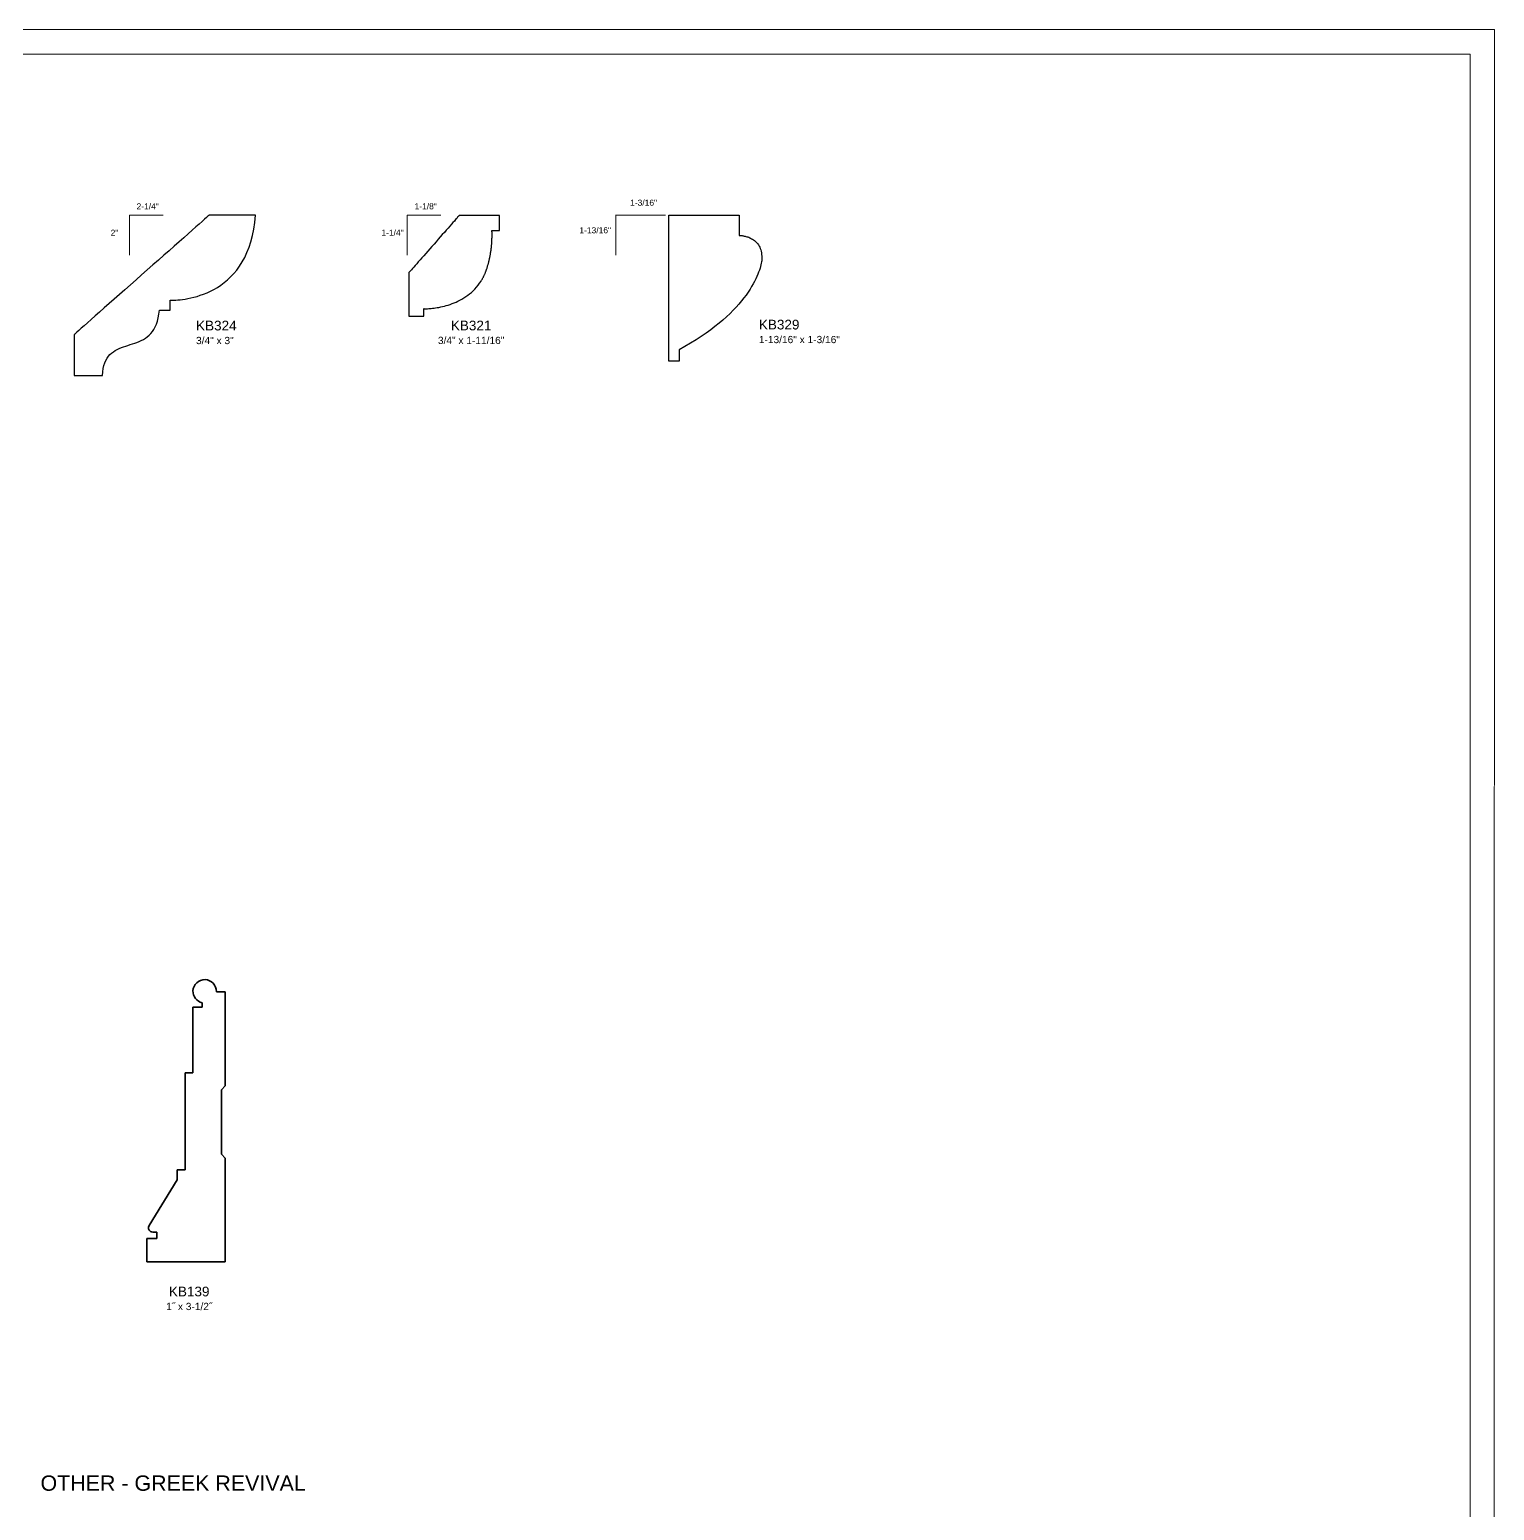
# Model space of a CAD drawing. Extents: x -7.6 to 25.2, y -9.8 to 27.2.
# Drawn here: x 7.05 to 25.21, y 8.88 to 27.23 of the extents above; entities that cross this region are included whole.
import ezdxf

# ---------------------------------------------------------------- set-up
doc = ezdxf.new("R2010")
doc.units = 0
doc.header["$MEASUREMENT"] = 0
doc.layers.add('DO NOT PLOT', color=2, linetype='Continuous', plot=False)
doc.layers.add('Layer 1', color=7, linetype='Continuous')
doc.layers.add('LAYER_1', color=7, linetype='Continuous')

# ---------------------------------------------------------------- blocks, each defined once
blk = doc.blocks.new('KB324')
at = {"flags": 128}
blk.add_lwpolyline([(0.434, 0.384), (0.373, 0.33), (0.315, 0.279), (0.261, 0.231), (0.211, 0.187), (0.165, 0.146), (0.124, 0.11), (0.088, 0.078), (0.057, 0.051), (0.033, 0.029), (0.015, 0.013), (0.004, 0.003), (0, 0), (0, -0.001), (0, -0.005), (0, -0.01), (0, -0.017), (0, -0.027), (0, -0.038), (0, -0.05), (0, -0.064), (0, -0.079), (0, -0.096), (0, -0.113), (0, -0.132), (0, -0.151), (0, -0.171), (0, -0.191), (0, -0.212), (0, -0.233), (0, -0.254), (0, -0.275), (0, -0.296), (0, -0.317), (0, -0.337), (0, -0.357), (0, -0.376), (0, -0.395), (0, -0.412), (0, -0.429), (0, -0.444), (0, -0.458), (0, -0.47), (0, -0.481), (0, -0.491), (0, -0.498), (0, -0.503), (0, -0.507), (0, -0.508), (0.001, -0.508), (0.003, -0.508), (0.007, -0.508), (0.012, -0.508), (0.018, -0.508), (0.026, -0.508), (0.034, -0.508), (0.044, -0.508), (0.055, -0.508), (0.066, -0.508), (0.078, -0.508), (0.091, -0.508), (0.104, -0.508), (0.117, -0.508), (0.131, -0.508), (0.146, -0.508), (0.16, -0.508), (0.175, -0.508), (0.189, -0.508), (0.204, -0.508), (0.218, -0.508), (0.232, -0.508), (0.246, -0.508), (0.259, -0.508), (0.271, -0.508), (0.284, -0.508), (0.295, -0.508), (0.305, -0.508), (0.315, -0.508), (0.324, -0.508), (0.331, -0.508), (0.337, -0.508), (0.343, -0.508), (0.346, -0.508), (0.349, -0.508), (0.349, -0.508), (0.353, -0.463), (0.359, -0.421), (0.368, -0.384), (0.379, -0.351), (0.392, -0.321), (0.407, -0.294), (0.424, -0.269), (0.443, -0.248), (0.464, -0.229), (0.486, -0.212), (0.509, -0.197), (0.533, -0.184), (0.558, -0.172), (0.585, -0.161), (0.611, -0.151), (0.639, -0.142), (0.666, -0.133), (0.694, -0.124), (0.722, -0.115), (0.75, -0.106), (0.777, -0.096), (0.805, -0.085), (0.831, -0.073), (0.857, -0.059), (0.882, -0.044), (0.906, -0.027), (0.929, -0.008), (0.95, 0.013), (0.97, 0.037), (0.988, 0.065), (1.005, 0.095), (1.019, 0.129), (1.032, 0.166), (1.042, 0.207), (1.05, 0.253), (1.055, 0.303), (1.055, 0.303), (1.056, 0.303), (1.058, 0.303), (1.059, 0.303), (1.062, 0.303), (1.065, 0.303), (1.068, 0.303), (1.072, 0.303), (1.076, 0.303), (1.08, 0.303), (1.085, 0.303), (1.089, 0.303), (1.094, 0.303), (1.099, 0.303), (1.105, 0.303), (1.11, 0.303), (1.116, 0.303), (1.121, 0.303), (1.127, 0.303), (1.132, 0.303), (1.138, 0.303), (1.143, 0.303), (1.148, 0.303), (1.153, 0.303), (1.158, 0.303), (1.163, 0.303), (1.167, 0.303), (1.171, 0.303), (1.174, 0.303), (1.178, 0.303), (1.181, 0.303), (1.183, 0.303), (1.185, 0.303), (1.186, 0.303), (1.187, 0.303), (1.188, 0.303), (1.188, 0.303), (1.188, 0.304), (1.188, 0.305), (1.188, 0.307), (1.188, 0.309), (1.188, 0.312), (1.188, 0.315), (1.188, 0.319), (1.188, 0.322), (1.188, 0.326), (1.188, 0.331), (1.188, 0.335), (1.188, 0.34), (1.188, 0.345), (1.188, 0.35), (1.188, 0.355), (1.188, 0.36), (1.188, 0.365), (1.188, 0.371), (1.188, 0.376), (1.188, 0.381), (1.188, 0.386), (1.188, 0.391), (1.188, 0.395), (1.188, 0.4), (1.188, 0.404), (1.188, 0.408), (1.188, 0.412), (1.188, 0.416), (1.188, 0.419), (1.188, 0.421), (1.188, 0.424), (1.188, 0.425), (1.188, 0.427), (1.188, 0.428), (1.188, 0.428), (1.19, 0.428), (1.196, 0.428), (1.207, 0.427), (1.221, 0.427), (1.239, 0.428), (1.261, 0.429), (1.285, 0.431), (1.312, 0.433), (1.342, 0.436), (1.375, 0.441), (1.409, 0.447), (1.445, 0.454), (1.483, 0.464), (1.522, 0.474), (1.563, 0.487), (1.604, 0.502), (1.646, 0.519), (1.689, 0.539), (1.731, 0.561), (1.774, 0.585), (1.816, 0.613), (1.857, 0.644), (1.898, 0.678), (1.938, 0.715), (1.977, 0.756), (2.014, 0.8), (2.049, 0.848), (2.082, 0.901), (2.113, 0.957), (2.141, 1.017), (2.167, 1.083), (2.19, 1.152), (2.209, 1.227), (2.225, 1.306), (2.238, 1.39), (2.246, 1.48), (2.245, 1.48), (2.241, 1.48), (2.235, 1.48), (2.226, 1.48), (2.216, 1.48), (2.203, 1.48), (2.189, 1.48), (2.174, 1.48), (2.156, 1.48), (2.138, 1.48), (2.118, 1.48), (2.097, 1.48), (2.076, 1.48), (2.053, 1.48), (2.03, 1.48), (2.007, 1.48), (1.983, 1.48), (1.959, 1.48), (1.935, 1.48), (1.911, 1.48), (1.888, 1.48), (1.865, 1.48), (1.843, 1.48), (1.821, 1.48), (1.8, 1.48), (1.78, 1.48), (1.762, 1.48), (1.745, 1.48), (1.729, 1.48), (1.715, 1.48), (1.702, 1.48), (1.692, 1.48), (1.683, 1.48), (1.677, 1.48), (1.673, 1.48), (1.672, 1.48), (1.668, 1.477), (1.657, 1.467), (1.639, 1.451), (1.615, 1.429), (1.584, 1.402), (1.548, 1.37), (1.507, 1.334), (1.461, 1.293), (1.411, 1.249), (1.357, 1.201), (1.299, 1.15), (1.239, 1.096), (1.175, 1.04), (1.11, 0.983), (1.043, 0.923), (0.975, 0.863), (0.906, 0.802), (0.836, 0.74), (0.766, 0.678), (0.697, 0.617), (0.629, 0.557), (0.562, 0.497), (0.497, 0.44)], close=True, dxfattribs=at)
blk = doc.blocks.new('KB321')
at = {"flags": 128}
blk.add_lwpolyline([(0.627, 0.712), (0.626, 0.71), (0.621, 0.706), (0.615, 0.698), (0.606, 0.688), (0.594, 0.675), (0.581, 0.659), (0.565, 0.642), (0.548, 0.622), (0.529, 0.601), (0.509, 0.578), (0.487, 0.553), (0.465, 0.528), (0.441, 0.501), (0.416, 0.473), (0.391, 0.445), (0.366, 0.416), (0.34, 0.386), (0.314, 0.357), (0.287, 0.327), (0.262, 0.298), (0.236, 0.269), (0.211, 0.24), (0.186, 0.212), (0.163, 0.185), (0.14, 0.16), (0.118, 0.135), (0.098, 0.112), (0.079, 0.091), (0.062, 0.071), (0.046, 0.054), (0.033, 0.039), (0.022, 0.026), (0.012, 0.015), (0.006, 0.008), (0.001, 0.003), (0, 0.001), (0, 0), (0, -0.004), (0, -0.009), (0, -0.017), (0, -0.027), (0, -0.039), (0, -0.052), (0, -0.067), (0, -0.083), (0, -0.1), (0, -0.119), (0, -0.138), (0, -0.159), (0, -0.18), (0, -0.201), (0, -0.223), (0, -0.246), (0, -0.268), (0, -0.291), (0, -0.313), (0, -0.335), (0, -0.357), (0, -0.378), (0, -0.398), (0, -0.417), (0, -0.436), (0, -0.453), (0, -0.47), (0, -0.484), (0, -0.498), (0, -0.509), (0, -0.519), (0, -0.527), (0, -0.533), (0, -0.536), (0, -0.538), (0, -0.538), (0.002, -0.538), (0.004, -0.538), (0.006, -0.538), (0.01, -0.538), (0.014, -0.538), (0.019, -0.538), (0.024, -0.538), (0.029, -0.538), (0.035, -0.538), (0.042, -0.538), (0.049, -0.538), (0.056, -0.538), (0.063, -0.538), (0.071, -0.538), (0.078, -0.538), (0.086, -0.538), (0.094, -0.538), (0.102, -0.538), (0.109, -0.538), (0.117, -0.538), (0.124, -0.538), (0.132, -0.538), (0.139, -0.538), (0.146, -0.538), (0.152, -0.538), (0.158, -0.538), (0.164, -0.538), (0.169, -0.538), (0.174, -0.538), (0.178, -0.538), (0.181, -0.538), (0.184, -0.538), (0.186, -0.538), (0.187, -0.538), (0.187, -0.538), (0.187, -0.537), (0.187, -0.537), (0.187, -0.536), (0.187, -0.534), (0.187, -0.533), (0.187, -0.531), (0.187, -0.528), (0.187, -0.526), (0.187, -0.523), (0.187, -0.52), (0.187, -0.517), (0.187, -0.513), (0.187, -0.51), (0.187, -0.506), (0.187, -0.502), (0.187, -0.499), (0.187, -0.495), (0.187, -0.491), (0.187, -0.487), (0.187, -0.483), (0.187, -0.479), (0.187, -0.475), (0.187, -0.472), (0.187, -0.468), (0.187, -0.465), (0.187, -0.462), (0.187, -0.459), (0.187, -0.456), (0.187, -0.453), (0.187, -0.451), (0.187, -0.449), (0.187, -0.447), (0.187, -0.446), (0.187, -0.445), (0.187, -0.444), (0.187, -0.444), (0.193, -0.445), (0.201, -0.445), (0.211, -0.445), (0.221, -0.445), (0.234, -0.445), (0.247, -0.444), (0.262, -0.443), (0.278, -0.442), (0.296, -0.44), (0.314, -0.438), (0.333, -0.435), (0.353, -0.431), (0.374, -0.428), (0.396, -0.423), (0.418, -0.418), (0.441, -0.412), (0.464, -0.406), (0.488, -0.399), (0.512, -0.391), (0.537, -0.382), (0.561, -0.372), (0.586, -0.362), (0.61, -0.35), (0.635, -0.338), (0.659, -0.325), (0.684, -0.31), (0.707, -0.295), (0.731, -0.278), (0.754, -0.261), (0.777, -0.242), (0.798, -0.222), (0.82, -0.201), (0.84, -0.179), (0.859, -0.155), (0.878, -0.13), (0.896, -0.104), (0.899, -0.098), (0.902, -0.093), (0.906, -0.087), (0.909, -0.081), (0.912, -0.076), (0.915, -0.07), (0.919, -0.064), (0.922, -0.058), (0.925, -0.052), (0.928, -0.046), (0.931, -0.04), (0.933, -0.034), (0.936, -0.028), (0.939, -0.022), (0.942, -0.015), (0.945, -0.009), (0.947, -0.003), (0.95, 0.004), (0.952, 0.011), (0.955, 0.017), (0.958, 0.024), (0.96, 0.031), (0.962, 0.037), (0.965, 0.044), (0.967, 0.051), (0.97, 0.058), (0.972, 0.065), (0.974, 0.073), (0.976, 0.08), (0.978, 0.087), (0.981, 0.094), (0.983, 0.102), (0.985, 0.109), (0.987, 0.117), (0.989, 0.124), (0.991, 0.132), (0.993, 0.141), (0.995, 0.151), (0.998, 0.16), (1, 0.169), (1.002, 0.179), (1.004, 0.188), (1.006, 0.198), (1.008, 0.208), (1.01, 0.218), (1.012, 0.228), (1.013, 0.238), (1.015, 0.248), (1.017, 0.259), (1.018, 0.269), (1.02, 0.28), (1.021, 0.29), (1.022, 0.301), (1.024, 0.312), (1.025, 0.323), (1.026, 0.334), (1.027, 0.345), (1.028, 0.356), (1.029, 0.367), (1.029, 0.379), (1.03, 0.39), (1.03, 0.402), (1.031, 0.414), (1.031, 0.426), (1.032, 0.438), (1.032, 0.45), (1.032, 0.462), (1.032, 0.474), (1.032, 0.487), (1.032, 0.499), (1.031, 0.512), (1.031, 0.525), (1.031, 0.525), (1.032, 0.525), (1.033, 0.525), (1.034, 0.525), (1.036, 0.525), (1.038, 0.525), (1.04, 0.525), (1.043, 0.525), (1.046, 0.525), (1.049, 0.525), (1.052, 0.525), (1.055, 0.525), (1.059, 0.525), (1.062, 0.525), (1.066, 0.525), (1.07, 0.525), (1.074, 0.524), (1.078, 0.524), (1.082, 0.524), (1.086, 0.524), (1.089, 0.524), (1.093, 0.524), (1.097, 0.524), (1.1, 0.524), (1.104, 0.524), (1.107, 0.524), (1.11, 0.524), (1.113, 0.524), (1.115, 0.524), (1.118, 0.524), (1.12, 0.524), (1.121, 0.524), (1.123, 0.524), (1.124, 0.524), (1.124, 0.524), (1.125, 0.524), (1.125, 0.525), (1.125, 0.526), (1.125, 0.528), (1.125, 0.531), (1.125, 0.534), (1.125, 0.538), (1.125, 0.543), (1.125, 0.548), (1.125, 0.554), (1.125, 0.56), (1.125, 0.566), (1.125, 0.573), (1.125, 0.58), (1.125, 0.587), (1.125, 0.595), (1.125, 0.603), (1.125, 0.61), (1.125, 0.618), (1.125, 0.626), (1.125, 0.634), (1.125, 0.641), (1.125, 0.649), (1.125, 0.656), (1.125, 0.663), (1.125, 0.67), (1.125, 0.677), (1.125, 0.683), (1.125, 0.688), (1.125, 0.693), (1.125, 0.698), (1.125, 0.702), (1.125, 0.705), (1.125, 0.708), (1.125, 0.71), (1.125, 0.711), (1.125, 0.712), (1.123, 0.712), (1.12, 0.712), (1.115, 0.712), (1.108, 0.712), (1.098, 0.712), (1.088, 0.712), (1.075, 0.712), (1.062, 0.712), (1.047, 0.712), (1.031, 0.712), (1.014, 0.712), (0.996, 0.712), (0.977, 0.712), (0.957, 0.712), (0.937, 0.712), (0.917, 0.712), (0.897, 0.712), (0.876, 0.712), (0.855, 0.712), (0.835, 0.712), (0.814, 0.712), (0.794, 0.712), (0.775, 0.712), (0.756, 0.712), (0.738, 0.712), (0.721, 0.712), (0.705, 0.712), (0.69, 0.712), (0.676, 0.712), (0.664, 0.712), (0.653, 0.712), (0.644, 0.712), (0.637, 0.712), (0.632, 0.712), (0.628, 0.712)], dxfattribs=at)
blk = doc.blocks.new('KB329')
at = {"flags": 128}
blk.add_lwpolyline([(0, -0.756), (0, -0.682), (0, -0.609), (0, -0.538), (0, -0.47), (0, -0.404), (0, -0.342), (0, -0.283), (0, -0.229), (0, -0.179), (0, -0.134), (0, -0.095), (0, -0.062), (0, -0.036), (0, -0.016), (0, -0.004), (0, 0), (-0.002, 0), (-0.008, 0), (-0.017, 0), (-0.03, 0), (-0.046, 0), (-0.065, 0), (-0.086, 0), (-0.11, 0), (-0.136, 0), (-0.164, 0), (-0.194, 0), (-0.226, 0), (-0.259, 0), (-0.293, 0), (-0.328, 0), (-0.363, 0), (-0.4, 0), (-0.436, 0), (-0.472, 0), (-0.508, 0), (-0.544, 0), (-0.579, 0), (-0.613, 0), (-0.646, 0), (-0.677, 0), (-0.707, 0), (-0.735, 0), (-0.762, 0), (-0.786, 0), (-0.807, 0), (-0.826, 0), (-0.842, 0), (-0.855, 0), (-0.864, 0), (-0.87, 0), (-0.872, 0), (-0.872, -0.001), (-0.872, -0.002), (-0.872, -0.005), (-0.872, -0.009), (-0.872, -0.013), (-0.872, -0.019), (-0.872, -0.025), (-0.872, -0.032), (-0.872, -0.039), (-0.872, -0.048), (-0.872, -0.056), (-0.872, -0.065), (-0.872, -0.075), (-0.872, -0.085), (-0.872, -0.095), (-0.872, -0.105), (-0.873, -0.116), (-0.873, -0.126), (-0.873, -0.137), (-0.873, -0.147), (-0.873, -0.158), (-0.873, -0.168), (-0.873, -0.178), (-0.873, -0.187), (-0.873, -0.196), (-0.873, -0.205), (-0.873, -0.213), (-0.873, -0.221), (-0.873, -0.228), (-0.873, -0.234), (-0.873, -0.239), (-0.873, -0.244), (-0.874, -0.248), (-0.874, -0.25), (-0.874, -0.252), (-0.874, -0.253), (-0.874, -0.253), (-0.876, -0.253), (-0.879, -0.253), (-0.883, -0.253), (-0.888, -0.253), (-0.895, -0.254), (-0.902, -0.254), (-0.909, -0.255), (-0.918, -0.257), (-0.927, -0.258), (-0.937, -0.26), (-0.947, -0.262), (-0.958, -0.265), (-0.969, -0.268), (-0.98, -0.272), (-0.992, -0.276), (-1.004, -0.281), (-1.015, -0.287), (-1.027, -0.293), (-1.039, -0.3), (-1.05, -0.307), (-1.062, -0.315), (-1.072, -0.325), (-1.083, -0.335), (-1.093, -0.345), (-1.103, -0.357), (-1.112, -0.37), (-1.12, -0.384), (-1.128, -0.398), (-1.135, -0.414), (-1.141, -0.431), (-1.146, -0.449), (-1.149, -0.468), (-1.152, -0.489), (-1.154, -0.51), (-1.154, -0.533), (-1.154, -0.542), (-1.154, -0.553), (-1.153, -0.566), (-1.15, -0.581), (-1.147, -0.598), (-1.143, -0.617), (-1.138, -0.637), (-1.132, -0.659), (-1.124, -0.683), (-1.115, -0.708), (-1.105, -0.734), (-1.093, -0.762), (-1.08, -0.791), (-1.064, -0.822), (-1.047, -0.854), (-1.028, -0.886), (-1.008, -0.92), (-0.985, -0.955), (-0.96, -0.991), (-0.933, -1.027), (-0.903, -1.065), (-0.871, -1.103), (-0.837, -1.141), (-0.8, -1.18), (-0.761, -1.22), (-0.718, -1.26), (-0.673, -1.301), (-0.625, -1.342), (-0.574, -1.383), (-0.521, -1.424), (-0.463, -1.465), (-0.403, -1.506), (-0.339, -1.548), (-0.272, -1.589), (-0.202, -1.63), (-0.128, -1.67), (-0.128, -1.671), (-0.128, -1.672), (-0.128, -1.673), (-0.128, -1.675), (-0.128, -1.678), (-0.128, -1.681), (-0.128, -1.684), (-0.128, -1.688), (-0.128, -1.693), (-0.128, -1.697), (-0.128, -1.702), (-0.128, -1.707), (-0.128, -1.713), (-0.128, -1.718), (-0.128, -1.724), (-0.128, -1.73), (-0.128, -1.736), (-0.128, -1.741), (-0.128, -1.747), (-0.128, -1.753), (-0.128, -1.759), (-0.128, -1.765), (-0.128, -1.77), (-0.128, -1.776), (-0.128, -1.781), (-0.128, -1.786), (-0.128, -1.79), (-0.128, -1.794), (-0.128, -1.798), (-0.128, -1.802), (-0.128, -1.805), (-0.128, -1.808), (-0.128, -1.81), (-0.128, -1.811), (-0.128, -1.812), (-0.128, -1.812), (-0.128, -1.812), (-0.127, -1.812), (-0.125, -1.812), (-0.123, -1.812), (-0.121, -1.812), (-0.118, -1.812), (-0.115, -1.812), (-0.112, -1.812), (-0.108, -1.812), (-0.104, -1.812), (-0.099, -1.812), (-0.095, -1.812), (-0.09, -1.812), (-0.085, -1.812), (-0.08, -1.812), (-0.075, -1.812), (-0.069, -1.812), (-0.064, -1.812), (-0.059, -1.812), (-0.053, -1.812), (-0.048, -1.812), (-0.043, -1.812), (-0.038, -1.812), (-0.033, -1.812), (-0.029, -1.812), (-0.024, -1.812), (-0.02, -1.812), (-0.016, -1.812), (-0.013, -1.812), (-0.009, -1.812), (-0.007, -1.812), (-0.004, -1.812), (-0.003, -1.812), (-0.001, -1.812), (0, -1.812), (0, -1.812), (0, -1.808), (0, -1.796), (0, -1.777), (0, -1.75), (0, -1.717), (0, -1.678), (0, -1.633), (0, -1.584), (0, -1.529), (0, -1.471), (0, -1.408), (0, -1.343), (0, -1.274), (0, -1.203), (0, -1.131), (0, -1.057), (0, -0.982), (0, -0.906), (0, -0.831)], close=True, dxfattribs=at)
blk = doc.blocks.new('KB139')
at = {"layer": 'Layer 1', "color": 250, "lineweight": 35}
blk.add_open_spline([(-0.4, 3.358), (-0.397, 3.438), (-0.33, 3.501), (-0.25, 3.498), (-0.17, 3.496), (-0.107, 3.429), (-0.109, 3.349)], degree=3, knots=[13, 13, 13, 13, 14, 14, 14, 15, 15, 15, 15], dxfattribs=at)
for points in [[(-0.287, 3.212), (-0.353, 3.225), (-0.403, 3.29), (-0.4, 3.358)], [(-0.109, 3.349), (-0.109, 3.349), (0, 3.349), (0, 3.349)], [(0, 3.349), (0, 3.349), (0, 2.18), (0, 2.18)], [(-0.4, 2.344), (-0.4, 2.344), (-0.4, 3.158), (-0.4, 3.158)], [(-0.4, 3.158), (-0.4, 3.158), (-0.287, 3.158), (-0.287, 3.158)], [(-0.287, 3.158), (-0.287, 3.158), (-0.287, 3.212), (-0.287, 3.212)], [(-0.497, 1.139), (-0.497, 1.139), (-0.497, 2.344), (-0.497, 2.344)], [(-0.497, 2.344), (-0.497, 2.344), (-0.4, 2.344), (-0.4, 2.344)], [(0, 2.18), (0, 2.18), (-0.048, 2.131), (-0.048, 2.131)], [(-0.048, 2.131), (-0.048, 2.131), (-0.048, 1.335), (-0.048, 1.335)], [(-0.048, 1.335), (-0.048, 1.335), (0, 1.287), (0, 1.287)], [(0, 1.287), (0, 1.287), (0, 0), (0, 0)], [(-0.595, 1.015), (-0.595, 1.015), (-0.595, 1.139), (-0.595, 1.139)], [(-0.595, 1.139), (-0.595, 1.139), (-0.497, 1.139), (-0.497, 1.139)], [(-0.943, 0.45), (-0.943, 0.45), (-0.595, 1.015), (-0.595, 1.015)], [(-0.926, 0.377), (-0.951, 0.392), (-0.959, 0.425), (-0.943, 0.45)], [(-0.899, 0.369), (-0.907, 0.369), (-0.92, 0.372), (-0.926, 0.377)], [(-0.849, 0.369), (-0.849, 0.369), (-0.899, 0.369), (-0.899, 0.369)], [(-0.849, 0.291), (-0.849, 0.291), (-0.849, 0.369), (-0.849, 0.369)], [(-0.972, 0), (-0.972, 0), (-0.972, 0.291), (-0.972, 0.291)], [(-0.972, 0.291), (-0.972, 0.291), (-0.849, 0.291), (-0.849, 0.291)], [(0, 0), (0, 0), (-0.972, 0), (-0.972, 0)]]:
    blk.add_open_spline(points, degree=3, dxfattribs=at)

msp = doc.modelspace()

# ---------------------------------------------------------------- linework, layer by layer
at = {"linetype": 'Continuous', "lineweight": 0}
for p, q in [((-7.169, 26.927), (24.907, 26.927)), ((8.706, 24.932), (8.288, 24.932)), ((8.288, 24.932), (8.288, 24.436)), ((12.148, 24.933), (11.73, 24.933)), ((11.73, 24.933), (11.73, 24.437)), ((14.312, 24.934), (14.933, 24.934)), ((14.314, 24.934), (14.314, 24.438))]:
    msp.add_line(p, q, dxfattribs=at)
at = {"layer": 'DO NOT PLOT', "linetype": 'Continuous', "lineweight": 0}
for p, q in [((-7.635, 27.233), (25.206, 27.233)), ((25.206, 27.233), (25.202, -9.795))]:
    msp.add_line(p, q, dxfattribs=at)
at = {"layer": 'LAYER_1', "color": 7, "lineweight": 0}
msp.add_open_spline([(24.907, 26.927), (24.907, 26.927), (24.907, -9.539), (24.907, -9.539)], degree=3, dxfattribs=at)

# ---------------------------------------------------------------- block references
at = {"linetype": 'Continuous'}
for name, p in [('KB324', (7.602, 23.452)), ('KB321', (11.749, 24.218))]:
    msp.add_blockref(name, p, dxfattribs=at)
at = {"linetype": 'Continuous', "xscale": -1}
msp.add_blockref('KB329', (14.971, 24.934), dxfattribs=at)
msp.add_blockref('KB139', (9.474, 11.958))

# ---------------------------------------------------------------- texts
at = {"linetype": 'Continuous', "lineweight": 0}
for s, insert, char_height, width, attachment_point in [('{\\fArial|b0|i0|c0|p34;\\H0.75x;\\W3.7284; \\W1;2-1/4"}', (8.266, 25.079), 0.1, 0.48999, 1), ('{\\fArial|b0|i0|c0|p34;\\H0.75x;\\W3.8716; \\W1;1-1/8"}', (11.708, 25.08), 0.1, 0.48999, 1), ('{\\fArial|b0|i0|c0|p34;\\H0.75x;\\W2.8707; \\W1;1-3/16"}', (14.409, 25.125), 0.1, 0.48999, 1), ('{\\fArial|b0|i0|c0|p34;\\H0.75x;\\W4.1816; \\W1;1-13/16"}', (13.742, 24.783), 0.1, 0.62458, 1), ('{\\fArial|b0|i0|c0|p34;\\H0.75x;\\W6.8294; \\W1;2"}', (7.855, 24.752), 0.1, 0.48999, 1), ('{\\fArial|b0|i0|c0|p34;\\H0.75x;\\W3.8716; \\W1;1-1/4"}', (11.297, 24.753), 0.1, 0.48999, 1), ('{\\fArial|b0|i0|c0|p34;\\W8.1789; \\W1;KB324\\P\\H0.75x;\\W5.4526;  \\W1;3/4" x 3"\\H1.3333x;\\P\\W6.6817;  }', (8.731, 23.624), 0.12, 1.24483, 1), ('{\\fArial|b0|i0|c0|p34;KB321\\P\\H0.75x;3/4" x 1-11/16"}', (12.522, 23.625), 0.12, 2.12488, 2), ('{\\fArial|b0|i0|c0|p34;\\W5.5698;  \\W1;KB329\\P\\H0.75x;\\W7.4263;  \\W1;1-13/16" x 1-3/16"\\H1.3333x;\\P\\W8.166;  }', (15.57, 23.636), 0.12, 1.52135, 1), ('{\\fArial|b0|i0|c0|p34;KB139\\P\\H0.75x;1˝ x 3-1/2˝}', (9.027, 11.65), 0.12, 2.434, 2), ('{\\fArial|b0|i0|c0|p34;\\H2.1111x;OTHER - GREEK REVIVAL}', (7.184, 9.31), 0.09, 6.95958, 1)]:
    msp.add_mtext(s, dxfattribs=dict(at, insert=insert, char_height=char_height, width=width, attachment_point=attachment_point))

doc.saveas('drawing.dxf')
